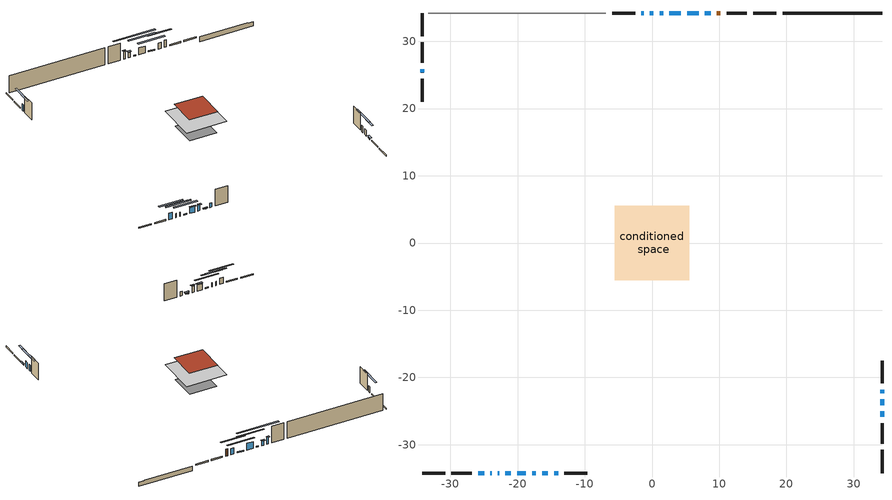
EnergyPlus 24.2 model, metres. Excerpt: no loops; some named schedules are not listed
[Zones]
conditioned space
 floor adiabatic (AdiabaticFloorConstruction): -5.52,-5.52 -5.52,5.52 5.52,5.52 5.52,-5.52 z2.8
 floor foundation (Slab1 construction): -3.69,-3.69 -3.69,3.69 3.69,3.69 3.69,-3.69 z-1.01
 wall outside (RimJoist1 construction): 18.49,34.2 15.04,34.2 / -34.2,-34.2 -30.75,-34.2 / -34.2,34.2 -34.2,30.75 / 34.2,-34.2 34.2,-30.75 z0.36:0.66
 wall outside (RimJoist2 construction): 14.11,34.2 11.08,34.2 / -29.82,-34.2 -26.79,-34.2 / -34.2,29.82 -34.2,26.79 / 34.2,-29.82 34.2,-26.79 z0.36:0.66
 wall outside (AdiabaticWallConstruction 1): 10.15,34.2 9.65,34.2 z0.36:2.39
 wall outside (AdiabaticWallConstruction): 34.2,-25.87 34.2,-25.02 / -21.81,-34.2 -20.97,-34.2 / -16.33,-34.2 -15.49,-34.2 z0.36:0.64; 8.72,34.2 7.88,34.2 / 34.2,-24.1 34.2,-23.26 z0.36:2.09; 6.95,34.2 5.22,34.2 / 1.64,34.2 1.12,34.2 z0.36:0.67; 4.29,34.2 2.56,34.2 z0.36:2.32; -34.2,25.86 -34.2,25.35 / -25.86,-34.2 -24.95,-34.2 / -17.82,-34.2 -17.26,-34.2 / 34.2,-22.33 34.2,-21.82 z0.36:2.17; -24.02,-34.2 -23.84,-34.2 / -22.92,-34.2 -22.74,-34.2 z0.36:1.53; 0.2,34.2 -0.31,34.2 z0.36:1.83; -1.24,34.2 -1.6,34.2 z0.36:2.44; -20.04,-34.2 -18.74,-34.2 z0.36:2.14; -14.56,-34.2 -13.97,-34.2 z0.36:1.58
 wall outside (Wall1 construction): -2.53,34.2 -5.94,34.2 / -13.04,-34.2 -9.63,-34.2 / -34.2,24.42 -34.2,21.01 / 34.2,-20.89 34.2,-17.47 z0.36:5.24
 wall foundation (FoundationWall1 construction): 19.42,34.2,-1.01 19.42,34.2,0.36 32.72,34.2,0.36 32.72,34.2,0.26 34.2,34.2,0.26 34.2,34.2,-1.01
 wall adiabatic (Wall3 construction): -6.87,34.2 -33.27,34.2 z0.36:5.24
 window (WindowConstruction): 34.2,-25.86 34.2,-25.02 z0.36:0.64
 window (WindowConstruction 8): 8.72,34.2 7.88,34.2 z0.36:2.09
 window (WindowConstruction 9): 6.95,34.2 5.22,34.2 z0.36:0.66
 window (WindowConstruction 10): 4.29,34.2 2.57,34.2 z0.36:2.32
 window (WindowConstruction 11): -34.2,25.86 -34.2,25.35 z0.36:2.16
 window (WindowConstruction 12): -25.86,-34.2 -24.95,-34.2 z0.36:2.16
 window (WindowConstruction 13): -24.02,-34.2 -23.84,-34.2 z0.36:1.53
 window (WindowConstruction 14): -22.91,-34.2 -22.74,-34.2 z0.36:1.53
 window (WindowConstruction 15): -21.81,-34.2 -20.97,-34.2 z0.36:0.64
 window (WindowConstruction 17): 1.64,34.2 1.13,34.2 z0.36:0.66
 window (WindowConstruction 1): 0.2,34.2 -0.31,34.2 z0.36:1.83
 window (WindowConstruction 2): -1.24,34.2 -1.6,34.2 z0.36:2.44
 window (WindowConstruction 3): -20.04,-34.2 -18.75,-34.2 z0.36:2.14
 window (WindowConstruction 4): -17.82,-34.2 -17.26,-34.2 z0.36:2.16
 window (WindowConstruction 5): -16.33,-34.2 -15.49,-34.2 z0.36:0.64
 window (WindowConstruction 16): -14.56,-34.2 -13.97,-34.2 z0.36:1.58
 window (WindowConstruction 6): 34.2,-24.1 34.2,-23.26 z0.36:2.09
 window (WindowConstruction 7): 34.2,-22.33 34.2,-21.82 z0.36:2.16
 door (Door): 10.15,34.2 9.65,34.2 z0.36:2.39
 ceiling adiabatic (AdiabaticFloorConstruction): 5.52,-5.52 5.52,5.52 -5.52,5.52 -5.52,-5.52 z2.8
 roof outside (Roof1 construction): -3.93,3.93 -3.93,-3.93 3.93,-3.93 3.93,3.93 z5.24
shading: 34.2,-24.82 34.2,-26.06 34.61,-26.06 34.61,-24.82 z0.84; 5,34.2 11.6,34.2 11.6,34.61 5,34.61 z4.97; 2.34,34.2 9.83,34.2 9.83,34.61 2.34,34.61 z3.55; -0.32,34.2 7.17,34.2 7.17,34.61 -0.32,34.61 z5.2; -34.2,22.47 -34.2,28.74 -34.61,28.74 -34.61,22.47 z5.04; -22.07,-34.2 -28.74,-34.2 -28.74,-34.61 -22.07,-34.61 z5.04; -20.96,-34.2 -26.9,-34.2 -26.9,-34.61 -20.96,-34.61 z4.41; -19.86,-34.2 -25.79,-34.2 -25.79,-34.61 -19.86,-34.61 z4.41; -18.09,-34.2 -24.69,-34.2 -24.69,-34.61 -18.09,-34.61 z3.52; -4.44,34.2 7.2,34.2 7.2,34.61 -4.44,34.61 z6.23; -0.51,34.2 0.4,34.2 0.4,34.61 -0.51,34.61 z2.03; -1.8,34.2 -1.04,34.2 -1.04,34.61 -1.8,34.61 z2.64; -18.54,-34.2 -20.24,-34.2 -20.24,-34.61 -18.54,-34.61 z2.34; -17.06,-34.2 -18.02,-34.2 -18.02,-34.61 -17.06,-34.61 z2.37; -15.29,-34.2 -16.53,-34.2 -16.53,-34.61 -15.29,-34.61 z0.84; 34.2,-20.38 34.2,-26.98 34.61,-26.98 34.61,-20.38 z4.97; 34.2,-18.94 34.2,-25.21 34.61,-25.21 34.61,-18.94 z5.04
[Building]
Building 1: Terrain=Suburbs
[Site:Location]
Montreal Intl AP_QC: Latitude {deg}=45.47; Longitude {deg}=-73.74; Time Zone {hr}=-5; Elevation {m}=36; Keep Site Location Information=Yes
[Site:GroundTemperature:Shallow]
2.07863, -0.316383, -0.508184, 0.628371, 5.19101, 9.73239, 13.6695, 16.1636, 16.3755, 14.347, 10.5102, 6.10817
[Site:WaterMainsTemperature]
Calculation Method=Schedule; Temperature Schedule=mains temperature schedule
[Material] Roughness=Rough; Thermal Absorptance=0.9
Name | Thickness {m} | Conductivity {W/m-K} | Density {kg/m3} | Specific Heat {J/kg-K} | Solar Absorptance | Visible Absorptance
asphalt or fiberglass shingles | 0.00635 | 0.162714 | 1121.4 | 1465.45 | 0.4 | 0.4
concrete 4.0 in. | 0.1016 | 1.803125 | 2242.8 | 837.4 | 0.7 | 0.7
concrete 8.0 in. | 0.2032 | 1.803125 | 2242.8 | 837.4 | 0.7 | 0.7
door material | 0.04445 | 0.188738 | 512.64 | 1214.23 | 0.7 | 0.7
floor covering | 0.0127 | 0.0433444 | 54.468 | 1339.84 | 0.6 | 0.6
floor rigid ins; wall rigid ins | 0.512978 | 0.029427 | 32.04 | 1214.23 | 0.7 | 0.7
floor stud and cavity | 0.1397 | 1.75129 | 37.0049 | 1207.88 | 0.7 | 0.7
furniture material conditioned space 1 | 0.1524 | 0.115458 | 640.8 | 1214.23 | 0.6 | 0.6
gypsum board | 0.0127 | 0.160291 | 801 | 837.4 | 0.6 | 0.6
osb sheathing 0.5 in. | 0.0127 | 0.115458 | 512.64 | 1214.23 | 0.7 | 0.7
osb sheathing 0.5 in. 1 | 0.0127 | 0.115458 | 512.64 | 1214.23 | 0.4 | 0.4
osb sheathing 0.75 in. | 0.01905 | 0.115458 | 512.64 | 1214.23 | 0.7 | 0.7
osb sheathing 2.0 in. | 0.0508 | 0.115458 | 512.64 | 1214.23 | 0.7 | 0.7
rim joist stud and cavity | 0.0508 | 0.859146 | 125.044 | 1163.47 | 0.6 | 0.6
rim joist stud and cavity 1 | 0.0508 | 0.126838 | 50.32683 | 1063.81 | 0.6 | 0.6
roof stud and cavity | 0.2032 | 0.241454 | 78.34581 | 1123.46 | 0.7 | 0.7
wall stud and cavity | 0.1397 | 0.261849 | 139.0536 | 1170.24 | 0.7 | 0.7
wall stud and cavity 1 | 0.1397 | 0.200583 | 139.0536 | 1170.24 | 0.7 | 0.7
wall stud and cavity 2 | 0.0889 | 0.380278 | 52.3479 | 1209.89 | 0.7 | 0.7
wall stud and cavity 3 | 0.0889 | 0.391764 | 83.0341 | 1211.67 | 0.7 | 0.7
wood siding | 0.0254 | 0.102417 | 544.68 | 1172.36 | 0.4 | 0.4
wood siding 1; wood siding 2; wood siding 3 | 0.0254 | 0.102417 | 544.68 | 1172.36 | 0.7 | 0.7
[WindowMaterial:SimpleGlazingSystem]
Name | U-Factor {W/m2-K} | Solar Heat Gain Coefficient
WindowMaterial | 2.24281 | 0.23
WindowMaterial 1 | 1.922003 | 0.34
WindowMaterial 10 | 2.07133 | 0.27
WindowMaterial 11 | 4.16652 | 0.45
WindowMaterial 12 | 4.69684 | 0.56
WindowMaterial 13 | 5.31347 | 0.68
WindowMaterial 14 | 4.627 | 0.54
WindowMaterial 2 | 2.0543 | 0.3
WindowMaterial 3 | 1.6875 | 0.42
WindowMaterial 4 | 1.87317 | 0.35
WindowMaterial 5 | 1.76756 | 0.39
WindowMaterial 6 | 1.9061 | 0.34
WindowMaterial 7 | 2.149123 | 0.26
WindowMaterial 8 | 1.64265 | 0.43
WindowMaterial 9 | 1.74542 | 0.4
[Construction]
AdiabaticFloorConstruction: floor stud and cavity, floor rigid ins, osb sheathing 0.75 in., floor covering
AdiabaticWallConstruction: wood siding 2, wall rigid ins, wall stud and cavity 2, gypsum board
AdiabaticWallConstruction 1: wood siding 3, wall rigid ins, wall stud and cavity 2, gypsum board
Door: door material
FoundationWall1 construction: concrete 8.0 in.
furniture construction conditioned space 1: furniture material conditioned space 1
PartitionWallConstruction: gypsum board, wall stud and cavity 3, gypsum board
RimJoist1 construction: wood siding 1, osb sheathing 2.0 in., rim joist stud and cavity
RimJoist2 construction: wood siding 1, rim joist stud and cavity 1
Roof1 construction: asphalt or fiberglass shingles, osb sheathing 0.75 in., roof stud and cavity, gypsum board
Slab1 construction: concrete 4.0 in.
Wall1 construction: wood siding, osb sheathing 0.5 in., wall stud and cavity, gypsum board
Wall3 construction: osb sheathing 0.5 in. 1, wall stud and cavity 1, gypsum board
WindowConstruction; WindowConstruction 5: WindowMaterial
WindowConstruction 1: WindowMaterial 1
WindowConstruction 10: WindowMaterial 8
WindowConstruction 11; WindowConstruction 7: WindowMaterial 6
WindowConstruction 12: WindowMaterial 9
WindowConstruction 13: WindowMaterial 10
WindowConstruction 14: WindowMaterial 11
WindowConstruction 15: WindowMaterial 12
WindowConstruction 16: WindowMaterial 13
WindowConstruction 17: WindowMaterial 14
WindowConstruction 2: WindowMaterial 2
WindowConstruction 3: WindowMaterial 3
WindowConstruction 4: WindowMaterial 4
WindowConstruction 6; WindowConstruction 8: WindowMaterial 5
WindowConstruction 9: WindowMaterial 7
[Zone]
conditioned space: Multiplier=1; Volume {m3}=430.2; Part of Total Floor Area=Yes
[Space]
conditioned space 1: Zone=conditioned space; Volume {m3}=430.2
[SurfaceProperty:ExposedFoundationPerimeter]
Slab1: Exposed Perimeter Calculation Method=TotalExposedPerimeter; Total Exposed Perimeter {m}=14.783
[InternalMass] Zone or ZoneList=conditioned space; Space or SpaceList=conditioned space 1
Name | Construction | Surface Area {m2}
furniture mass conditioned space 1 | furniture construction conditioned space 1 | 70.5201
partition wall mass | PartitionWallConstruction | 176.3
[Lights]
interior lighting: Zone or ZoneList or Space or SpaceList=conditioned space 1; Schedule=interior lighting schedule; Design Level Calculation Method=LightingLevel; Lighting Level {W}=343.2; Return Air Fraction=0; Fraction Radiant=0.6; Fraction Visible=0.2; Fraction Replaceable=1
[People]
occupants: Zone or ZoneList or Space or SpaceList=conditioned space 1; Number of People Schedule=occupants schedule; Number of People Calculation Method=People; Number of People=3; Fraction Radiant=0.314171; Sensible Heat Fraction=0.56303; Activity Level Schedule=occupants activity schedule; Carbon Dioxide Generation Rate {m3/s-W}=0; Enable ASHRAE 55 Comfort Warnings=No; Mean Radiant Temperature Calculation Type=EnclosureAveraged
[ElectricEquipment] Zone or ZoneList or Space or SpaceList=conditioned space 1; Design Level Calculation Method=EquipmentLevel
Name | Schedule | Design Level {W} | Fraction Latent | Fraction Radiant | Fraction Lost
clothes dryer | clothes dryer schedule | 140.772 | 0.015 | 0.081 | 0.85
clothes washer | clothes washer schedule | 32.1985 | 0.03 | 0.162 | 0.7
cooking range | cooking range schedule | 208.969 | 0.08 | 0.432 | 0.2
dishwasher | dishwasher schedule | 66.8632 | 0.3 | 0.18 | 0.4
fridge | fridge schedule | 72.9452 | 0 | 0.6 | 0
mech vent bath fan 0 | mech vent bath fan 0 schedule | 50.2 | 0 | 0 | 1
mech vent bath fan 1 | mech vent bath fan 1 schedule | 50.2 | 0 | 0 | 1
mech vent house fan | mech vent house fan schedule | 0.95 | 0 | 0 | 1
mech vent house fan cfis | mech vent house fan cfis schedule | 0 | 0 | 0 | 0
misc plug loads | misc plug loads schedule | 494.7 | 0.045 | 0.513 | 0.1
whole house fan | Always On Discrete | 0 | 0 | 0 | 1
[OtherEquipment] Zone or ZoneList or Space or SpaceList=conditioned space 1; Design Level Calculation Method=EquipmentLevel
Name | Fuel Type | Schedule | Design Level {W} | Fraction Latent | Fraction Radiant | Fraction Lost
clothes dryer 1 | Electricity | clothes dryer schedule | 0 | 0.015 | 0.081 | 0.85
cooking range 1 | Electricity | cooking range schedule | 0 | 0.08 | 0.432 | 0.2
general water use latent | None | general water use schedule | 59.3978 | 1 | 0 | 0
general water use sensible | None | general water use schedule | -58.539 | 0 | 0.6 | 0
mech vent house fan latent load | None | Always On Discrete | 0 | 1 | 0 | 0
mech vent house fan sensible load | None | Always On Discrete | 0 | 0 | 0 | 0
water heater energy adjustment1 | Electricity | Always On Discrete | 0.01 | 0 | 0 | 1
[ZoneInfiltration:DesignFlowRate] Zone or ZoneList or Space or SpaceList=conditioned space 1; Schedule=Always On Discrete; Design Flow Rate Calculation Method=Flow/Zone; Design Flow Rate {m3/s}=0
infil flow; natural vent flow; whole house fan flow
[Foundation:Kiva]
Foundation Kiva 1: Initial Indoor Air Temperature {C}=18; Wall Height Above Grade {m}=0.36003; Wall Depth Below Slab {m}=0.2032
[Foundation:Kiva:Settings]
Soil Conductivity {W/m-K}=0.849921; Soil Density {kg/m3}=1842.3; Soil Specific Heat {J/kg-K}=418.7; Ground Solar Absorptivity=0.9; Ground Thermal Absorptivity=0.9; Ground Surface Roughness {m}=0.03; Far-Field Width {m}=40; Deep-Ground Boundary Condition=ZeroFlux; Deep-Ground Depth {m}=40; Minimum Cell Dimension {m}=0.2; Maximum Cell Growth Coefficient=3; Simulation Timestep=Timestep
[Exterior:Lights]
exterior lighting: Schedule=exterior lighting schedule; Design Level {W}=75.6
[Schedule:Week:Daily]
interior lighting schedule Week Rule - Jan1-Jan27: interior lighting schedule day, interior lighting schedule day, interior lighting schedule day, interior lighting schedule day, interior lighting schedule day, interior lighting schedule day, interior lighting schedule day, interior lighting schedule default day, interior lighting schedule default day, interior lighting schedule default day, interior lighting schedule default day, interior lighting schedule default day
interior lighting schedule Week Rule - Jan28-Feb3: interior lighting schedule day, interior lighting schedule day, interior lighting schedule day, interior lighting schedule day, interior lighting schedule day 1, interior lighting schedule day 1, interior lighting schedule day 1, interior lighting schedule default day, interior lighting schedule default day, interior lighting schedule default day, interior lighting schedule default day, interior lighting schedule default day
interior lighting schedule Week Rule - Feb4-Feb24: interior lighting schedule day 1, interior lighting schedule day 1, interior lighting schedule day 1, interior lighting schedule day 1, interior lighting schedule day 1, interior lighting schedule day 1, interior lighting schedule day 1, interior lighting schedule default day, interior lighting schedule default day, interior lighting schedule default day, interior lighting schedule default day, interior lighting schedule default day
interior lighting schedule Week Rule - Feb25-Mar3: interior lighting schedule day 1, interior lighting schedule day 1, interior lighting schedule day 1, interior lighting schedule day 1, interior lighting schedule day 2, interior lighting schedule day 2, interior lighting schedule day 2, interior lighting schedule default day, interior lighting schedule default day, interior lighting schedule default day, interior lighting schedule default day, interior lighting schedule default day
interior lighting schedule Week Rule - Mar4-Mar31: interior lighting schedule day 2, interior lighting schedule day 2, interior lighting schedule day 2, interior lighting schedule day 2, interior lighting schedule day 2, interior lighting schedule day 2, interior lighting schedule day 2, interior lighting schedule default day, interior lighting schedule default day, interior lighting schedule default day, interior lighting schedule default day, interior lighting schedule default day
interior lighting schedule Week Rule - Apr1-Apr28: interior lighting schedule day 3, interior lighting schedule day 3, interior lighting schedule day 3, interior lighting schedule day 3, interior lighting schedule day 3, interior lighting schedule day 3, interior lighting schedule day 3, interior lighting schedule default day, interior lighting schedule default day, interior lighting schedule default day, interior lighting schedule default day, interior lighting schedule default day
interior lighting schedule Week Rule - Apr29-May5: interior lighting schedule day 3, interior lighting schedule day 3, interior lighting schedule day 4, interior lighting schedule day 4, interior lighting schedule day 4, interior lighting schedule day 4, interior lighting schedule day 4, interior lighting schedule default day, interior lighting schedule default day, interior lighting schedule default day, interior lighting schedule default day, interior lighting schedule default day
interior lighting schedule Week Rule - May6-May26: interior lighting schedule day 4, interior lighting schedule day 4, interior lighting schedule day 4, interior lighting schedule day 4, interior lighting schedule day 4, interior lighting schedule day 4, interior lighting schedule day 4, interior lighting schedule default day, interior lighting schedule default day, interior lighting schedule default day, interior lighting schedule default day, interior lighting schedule default day
interior lighting schedule Week Rule - May27-Jun2: interior lighting schedule day 4, interior lighting schedule day 4, interior lighting schedule day 4, interior lighting schedule day 4, interior lighting schedule day 4, interior lighting schedule day 5, interior lighting schedule day 5, interior lighting schedule default day, interior lighting schedule default day, interior lighting schedule default day, interior lighting schedule default day, interior lighting schedule default day
interior lighting schedule Week Rule - Jun3-Jun30: interior lighting schedule day 5, interior lighting schedule day 5, interior lighting schedule day 5, interior lighting schedule day 5, interior lighting schedule day 5, interior lighting schedule day 5, interior lighting schedule day 5, interior lighting schedule default day, interior lighting schedule default day, interior lighting schedule default day, interior lighting schedule default day, interior lighting schedule default day
interior lighting schedule Week Rule - Jul1-Jul28: interior lighting schedule day 6, interior lighting schedule day 6, interior lighting schedule day 6, interior lighting schedule day 6, interior lighting schedule day 6, interior lighting schedule day 6, interior lighting schedule day 6, interior lighting schedule default day, interior lighting schedule default day, interior lighting schedule default day, interior lighting schedule default day, interior lighting schedule default day
interior lighting schedule Week Rule - Jul29-Aug4: interior lighting schedule day 6, interior lighting schedule day 6, interior lighting schedule day 6, interior lighting schedule day 7, interior lighting schedule day 7, interior lighting schedule day 7, interior lighting schedule day 7, interior lighting schedule default day, interior lighting schedule default day, interior lighting schedule default day, interior lighting schedule default day, interior lighting schedule default day
interior lighting schedule Week Rule - Aug5-Aug25: interior lighting schedule day 7, interior lighting schedule day 7, interior lighting schedule day 7, interior lighting schedule day 7, interior lighting schedule day 7, interior lighting schedule day 7, interior lighting schedule day 7, interior lighting schedule default day, interior lighting schedule default day, interior lighting schedule default day, interior lighting schedule default day, interior lighting schedule default day
interior lighting schedule Week Rule - Aug26-Sep1: interior lighting schedule day 7, interior lighting schedule day 7, interior lighting schedule day 7, interior lighting schedule day 7, interior lighting schedule day 7, interior lighting schedule day 7, interior lighting schedule day 8, interior lighting schedule default day, interior lighting schedule default day, interior lighting schedule default day, interior lighting schedule default day, interior lighting schedule default day
interior lighting schedule Week Rule - Sep2-Sep29: interior lighting schedule day 8, interior lighting schedule day 8, interior lighting schedule day 8, interior lighting schedule day 8, interior lighting schedule day 8, interior lighting schedule day 8, interior lighting schedule day 8, interior lighting schedule default day, interior lighting schedule default day, interior lighting schedule default day, interior lighting schedule default day, interior lighting schedule default day
interior lighting schedule Week Rule - Sep30-Oct6: interior lighting schedule day 8, interior lighting schedule day 9, interior lighting schedule day 9, interior lighting schedule day 9, interior lighting schedule day 9, interior lighting schedule day 9, interior lighting schedule day 9, interior lighting schedule default day, interior lighting schedule default day, interior lighting schedule default day, interior lighting schedule default day, interior lighting schedule default day
interior lighting schedule Week Rule - Oct7-Oct27: interior lighting schedule day 9, interior lighting schedule day 9, interior lighting schedule day 9, interior lighting schedule day 9, interior lighting schedule day 9, interior lighting schedule day 9, interior lighting schedule day 9, interior lighting schedule default day, interior lighting schedule default day, interior lighting schedule default day, interior lighting schedule default day, interior lighting schedule default day
interior lighting schedule Week Rule - Oct28-Nov3: interior lighting schedule day 9, interior lighting schedule day 9, interior lighting schedule day 9, interior lighting schedule day 9, interior lighting schedule day 10, interior lighting schedule day 10, interior lighting schedule day 10, interior lighting schedule default day, interior lighting schedule default day, interior lighting schedule default day, interior lighting schedule default day, interior lighting schedule default day
interior lighting schedule Week Rule - Nov4-Nov24: interior lighting schedule day 10, interior lighting schedule day 10, interior lighting schedule day 10, interior lighting schedule day 10, interior lighting schedule day 10, interior lighting schedule day 10, interior lighting schedule day 10, interior lighting schedule default day, interior lighting schedule default day, interior lighting schedule default day, interior lighting schedule default day, interior lighting schedule default day
interior lighting schedule Week Rule - Nov25-Dec1: interior lighting schedule day 10, interior lighting schedule day 10, interior lighting schedule day 10, interior lighting schedule day 10, interior lighting schedule day 10, interior lighting schedule day 10, interior lighting schedule day 11, interior lighting schedule default day, interior lighting schedule default day, interior lighting schedule default day, interior lighting schedule default day, interior lighting schedule default day
interior lighting schedule Week Rule - Dec2-Dec31: interior lighting schedule day 11, interior lighting schedule day 11, interior lighting schedule day 11, interior lighting schedule day 11, interior lighting schedule day 11, interior lighting schedule day 11, interior lighting schedule day 11, interior lighting schedule default day, interior lighting schedule default day, interior lighting schedule default day, interior lighting schedule default day, interior lighting schedule default day
occupants schedule Week Rule - Jan1-Dec31: occupants schedule day, occupants schedule day, occupants schedule day, occupants schedule day, occupants schedule day, occupants schedule day, occupants schedule day, occupants schedule default day, occupants schedule default day, occupants schedule default day, occupants schedule default day, occupants schedule default day
clothes dryer schedule Week Rule - Jan1-Dec31: clothes dryer schedule day, clothes dryer schedule day, clothes dryer schedule day, clothes dryer schedule day, clothes dryer schedule day, clothes dryer schedule day, clothes dryer schedule day, clothes dryer schedule default day, clothes dryer schedule default day, clothes dryer schedule default day, clothes dryer schedule default day, clothes dryer schedule default day
clothes washer schedule Week Rule - Jan1-Dec31: clothes washer schedule day, clothes washer schedule day, clothes washer schedule day, clothes washer schedule day, clothes washer schedule day, clothes washer schedule day, clothes washer schedule day, clothes washer schedule default day, clothes washer schedule default day, clothes washer schedule default day, clothes washer schedule default day, clothes washer schedule default day
cooking range schedule Week Rule - Jan1-Dec31: cooking range schedule day, cooking range schedule day, cooking range schedule day, cooking range schedule day, cooking range schedule day, cooking range schedule day, cooking range schedule day, cooking range schedule default day, cooking range schedule default day, cooking range schedule default day, cooking range schedule default day, cooking range schedule default day
dishwasher schedule Week Rule - Jan1-Dec31: dishwasher schedule day, dishwasher schedule day, dishwasher schedule day, dishwasher schedule day, dishwasher schedule day, dishwasher schedule day, dishwasher schedule day, dishwasher schedule default day, dishwasher schedule default day, dishwasher schedule default day, dishwasher schedule default day, dishwasher schedule default day
mech vent bath fan 0 schedule Week Rule - Jan1-Dec31: mech vent bath fan 0 schedule day, mech vent bath fan 0 schedule day, mech vent bath fan 0 schedule day, mech vent bath fan 0 schedule day, mech vent bath fan 0 schedule day, mech vent bath fan 0 schedule day, mech vent bath fan 0 schedule day, mech vent bath fan 0 schedule default day, mech vent bath fan 0 schedule default day, mech vent bath fan 0 schedule default day, mech vent bath fan 0 schedule default day, mech vent bath fan 0 schedule default day
mech vent bath fan 1 schedule Week Rule - Jan1-Dec31: mech vent bath fan 1 schedule day, mech vent bath fan 1 schedule day, mech vent bath fan 1 schedule day, mech vent bath fan 1 schedule day, mech vent bath fan 1 schedule day, mech vent bath fan 1 schedule day, mech vent bath fan 1 schedule day, mech vent bath fan 1 schedule default day, mech vent bath fan 1 schedule default day, mech vent bath fan 1 schedule default day, mech vent bath fan 1 schedule default day, mech vent bath fan 1 schedule default day
misc plug loads schedule Week Rule - Jan1-Dec31: misc plug loads schedule day, misc plug loads schedule day, misc plug loads schedule day, misc plug loads schedule day, misc plug loads schedule day, misc plug loads schedule day, misc plug loads schedule day, misc plug loads schedule default day, misc plug loads schedule default day, misc plug loads schedule default day, misc plug loads schedule default day, misc plug loads schedule default day
general water use schedule Week Rule - Jan1-Dec31: general water use schedule day, general water use schedule day, general water use schedule day, general water use schedule day, general water use schedule day, general water use schedule day, general water use schedule day, general water use schedule default day, general water use schedule default day, general water use schedule default day, general water use schedule default day, general water use schedule default day
exterior lighting schedule Week Rule - Jan1-Jan27: exterior lighting schedule day, exterior lighting schedule day, exterior lighting schedule day, exterior lighting schedule day, exterior lighting schedule day, exterior lighting schedule day, exterior lighting schedule day, exterior lighting schedule default day, exterior lighting schedule default day, exterior lighting schedule default day, exterior lighting schedule default day, exterior lighting schedule default day
exterior lighting schedule Week Rule - Jan28-Feb3: exterior lighting schedule day, exterior lighting schedule day, exterior lighting schedule day, exterior lighting schedule day, exterior lighting schedule day 1, exterior lighting schedule day 1, exterior lighting schedule day 1, exterior lighting schedule default day, exterior lighting schedule default day, exterior lighting schedule default day, exterior lighting schedule default day, exterior lighting schedule default day
exterior lighting schedule Week Rule - Feb4-Feb24: exterior lighting schedule day 1, exterior lighting schedule day 1, exterior lighting schedule day 1, exterior lighting schedule day 1, exterior lighting schedule day 1, exterior lighting schedule day 1, exterior lighting schedule day 1, exterior lighting schedule default day, exterior lighting schedule default day, exterior lighting schedule default day, exterior lighting schedule default day, exterior lighting schedule default day
exterior lighting schedule Week Rule - Feb25-Mar3: exterior lighting schedule day 1, exterior lighting schedule day 1, exterior lighting schedule day 1, exterior lighting schedule day 1, exterior lighting schedule day 2, exterior lighting schedule day 2, exterior lighting schedule day 2, exterior lighting schedule default day, exterior lighting schedule default day, exterior lighting schedule default day, exterior lighting schedule default day, exterior lighting schedule default day
exterior lighting schedule Week Rule - Mar4-Mar31: exterior lighting schedule day 2, exterior lighting schedule day 2, exterior lighting schedule day 2, exterior lighting schedule day 2, exterior lighting schedule day 2, exterior lighting schedule day 2, exterior lighting schedule day 2, exterior lighting schedule default day, exterior lighting schedule default day, exterior lighting schedule default day, exterior lighting schedule default day, exterior lighting schedule default day
exterior lighting schedule Week Rule - Apr1-Apr28: exterior lighting schedule day 3, exterior lighting schedule day 3, exterior lighting schedule day 3, exterior lighting schedule day 3, exterior lighting schedule day 3, exterior lighting schedule day 3, exterior lighting schedule day 3, exterior lighting schedule default day, exterior lighting schedule default day, exterior lighting schedule default day, exterior lighting schedule default day, exterior lighting schedule default day
exterior lighting schedule Week Rule - Apr29-May5: exterior lighting schedule day 3, exterior lighting schedule day 3, exterior lighting schedule day 4, exterior lighting schedule day 4, exterior lighting schedule day 4, exterior lighting schedule day 4, exterior lighting schedule day 4, exterior lighting schedule default day, exterior lighting schedule default day, exterior lighting schedule default day, exterior lighting schedule default day, exterior lighting schedule default day
exterior lighting schedule Week Rule - May6-May26: exterior lighting schedule day 4, exterior lighting schedule day 4, exterior lighting schedule day 4, exterior lighting schedule day 4, exterior lighting schedule day 4, exterior lighting schedule day 4, exterior lighting schedule day 4, exterior lighting schedule default day, exterior lighting schedule default day, exterior lighting schedule default day, exterior lighting schedule default day, exterior lighting schedule default day
exterior lighting schedule Week Rule - May27-Jun2: exterior lighting schedule day 4, exterior lighting schedule day 4, exterior lighting schedule day 4, exterior lighting schedule day 4, exterior lighting schedule day 4, exterior lighting schedule day 5, exterior lighting schedule day 5, exterior lighting schedule default day, exterior lighting schedule default day, exterior lighting schedule default day, exterior lighting schedule default day, exterior lighting schedule default day
exterior lighting schedule Week Rule - Jun3-Jun30: exterior lighting schedule day 5, exterior lighting schedule day 5, exterior lighting schedule day 5, exterior lighting schedule day 5, exterior lighting schedule day 5, exterior lighting schedule day 5, exterior lighting schedule day 5, exterior lighting schedule default day, exterior lighting schedule default day, exterior lighting schedule default day, exterior lighting schedule default day, exterior lighting schedule default day
exterior lighting schedule Week Rule - Jul1-Jul28: exterior lighting schedule day 6, exterior lighting schedule day 6, exterior lighting schedule day 6, exterior lighting schedule day 6, exterior lighting schedule day 6, exterior lighting schedule day 6, exterior lighting schedule day 6, exterior lighting schedule default day, exterior lighting schedule default day, exterior lighting schedule default day, exterior lighting schedule default day, exterior lighting schedule default day
exterior lighting schedule Week Rule - Jul29-Aug4: exterior lighting schedule day 6, exterior lighting schedule day 6, exterior lighting schedule day 6, exterior lighting schedule day 7, exterior lighting schedule day 7, exterior lighting schedule day 7, exterior lighting schedule day 7, exterior lighting schedule default day, exterior lighting schedule default day, exterior lighting schedule default day, exterior lighting schedule default day, exterior lighting schedule default day
exterior lighting schedule Week Rule - Aug5-Aug25: exterior lighting schedule day 7, exterior lighting schedule day 7, exterior lighting schedule day 7, exterior lighting schedule day 7, exterior lighting schedule day 7, exterior lighting schedule day 7, exterior lighting schedule day 7, exterior lighting schedule default day, exterior lighting schedule default day, exterior lighting schedule default day, exterior lighting schedule default day, exterior lighting schedule default day
exterior lighting schedule Week Rule - Aug26-Sep1: exterior lighting schedule day 7, exterior lighting schedule day 7, exterior lighting schedule day 7, exterior lighting schedule day 7, exterior lighting schedule day 7, exterior lighting schedule day 7, exterior lighting schedule day 8, exterior lighting schedule default day, exterior lighting schedule default day, exterior lighting schedule default day, exterior lighting schedule default day, exterior lighting schedule default day
exterior lighting schedule Week Rule - Sep2-Sep29: exterior lighting schedule day 8, exterior lighting schedule day 8, exterior lighting schedule day 8, exterior lighting schedule day 8, exterior lighting schedule day 8, exterior lighting schedule day 8, exterior lighting schedule day 8, exterior lighting schedule default day, exterior lighting schedule default day, exterior lighting schedule default day, exterior lighting schedule default day, exterior lighting schedule default day
exterior lighting schedule Week Rule - Sep30-Oct6: exterior lighting schedule day 8, exterior lighting schedule day 9, exterior lighting schedule day 9, exterior lighting schedule day 9, exterior lighting schedule day 9, exterior lighting schedule day 9, exterior lighting schedule day 9, exterior lighting schedule default day, exterior lighting schedule default day, exterior lighting schedule default day, exterior lighting schedule default day, exterior lighting schedule default day
exterior lighting schedule Week Rule - Oct7-Oct27: exterior lighting schedule day 9, exterior lighting schedule day 9, exterior lighting schedule day 9, exterior lighting schedule day 9, exterior lighting schedule day 9, exterior lighting schedule day 9, exterior lighting schedule day 9, exterior lighting schedule default day, exterior lighting schedule default day, exterior lighting schedule default day, exterior lighting schedule default day, exterior lighting schedule default day
exterior lighting schedule Week Rule - Oct28-Nov3: exterior lighting schedule day 9, exterior lighting schedule day 9, exterior lighting schedule day 9, exterior lighting schedule day 9, exterior lighting schedule day 10, exterior lighting schedule day 10, exterior lighting schedule day 10, exterior lighting schedule default day, exterior lighting schedule default day, exterior lighting schedule default day, exterior lighting schedule default day, exterior lighting schedule default day
[Schedule:Year]
interior lighting schedule: interior lighting schedule Week Rule - Jan1-Jan27, 1, 1, 1, 27, interior lighting schedule Week Rule - Jan28-Feb3, 1, 28, 2, 3, interior lighting schedule Week Rule - Feb4-Feb24, 2, 4, 2, 24, interior lighting schedule Week Rule - Feb25-Mar3, 2, 25, 3, 3, interior lighting schedule Week Rule - Mar4-Mar31, 3, 4, 3, 31, interior lighting schedule Week Rule - Apr1-Apr28, 4, 1, 4, 28, interior lighting schedule Week Rule - Apr29-May5, 4, 29, 5, 5, interior lighting schedule Week Rule - May6-May26, 5, 6, 5, 26, interior lighting schedule Week Rule - May27-Jun2, 5, 27, 6, 2, interior lighting schedule Week Rule - Jun3-Jun30, 6, 3, 6, 30, interior lighting schedule Week Rule - Jul1-Jul28, 7, 1, 7, 28, interior lighting schedule Week Rule - Jul29-Aug4, 7, 29, 8, 4, interior lighting schedule Week Rule - Aug5-Aug25, 8, 5, 8, 25, interior lighting schedule Week Rule - Aug26-Sep1, 8, 26, 9, 1, interior lighting schedule Week Rule - Sep2-Sep29, 9, 2, 9, 29, interior lighting schedule Week Rule - Sep30-Oct6, 9, 30, 10, 6, interior lighting schedule Week Rule - Oct7-Oct27, 10, 7, 10, 27, interior lighting schedule Week Rule - Oct28-Nov3, 10, 28, 11, 3, interior lighting schedule Week Rule - Nov4-Nov24, 11, 4, 11, 24, interior lighting schedule Week Rule - Nov25-Dec1, 11, 25, 12, 1, interior lighting schedule Week Rule - Dec2-Dec31, 12, 2, 12, 31
occupants schedule: occupants schedule Week Rule - Jan1-Dec31, 1, 1, 12, 31
clothes dryer schedule: clothes dryer schedule Week Rule - Jan1-Dec31, 1, 1, 12, 31
clothes washer schedule: clothes washer schedule Week Rule - Jan1-Dec31, 1, 1, 12, 31
cooking range schedule: cooking range schedule Week Rule - Jan1-Dec31, 1, 1, 12, 31
dishwasher schedule: dishwasher schedule Week Rule - Jan1-Dec31, 1, 1, 12, 31
mech vent bath fan 0 schedule: mech vent bath fan 0 schedule Week Rule - Jan1-Dec31, 1, 1, 12, 31
mech vent bath fan 1 schedule: mech vent bath fan 1 schedule Week Rule - Jan1-Dec31, 1, 1, 12, 31
misc plug loads schedule: misc plug loads schedule Week Rule - Jan1-Dec31, 1, 1, 12, 31
general water use schedule: general water use schedule Week Rule - Jan1-Dec31, 1, 1, 12, 31
exterior lighting schedule: exterior lighting schedule Week Rule - Jan1-Jan27, 1, 1, 1, 27, exterior lighting schedule Week Rule - Jan28-Feb3, 1, 28, 2, 3, exterior lighting schedule Week Rule - Feb4-Feb24, 2, 4, 2, 24, exterior lighting schedule Week Rule - Feb25-Mar3, 2, 25, 3, 3, exterior lighting schedule Week Rule - Mar4-Mar31, 3, 4, 3, 31, exterior lighting schedule Week Rule - Apr1-Apr28, 4, 1, 4, 28, exterior lighting schedule Week Rule - Apr29-May5, 4, 29, 5, 5, exterior lighting schedule Week Rule - May6-May26, 5, 6, 5, 26, exterior lighting schedule Week Rule - May27-Jun2, 5, 27, 6, 2, exterior lighting schedule Week Rule - Jun3-Jun30, 6, 3, 6, 30, exterior lighting schedule Week Rule - Jul1-Jul28, 7, 1, 7, 28, exterior lighting schedule Week Rule - Jul29-Aug4, 7, 29, 8, 4, exterior lighting schedule Week Rule - Aug5-Aug25, 8, 5, 8, 25, exterior lighting schedule Week Rule - Aug26-Sep1, 8, 26, 9, 1, exterior lighting schedule Week Rule - Sep2-Sep29, 9, 2, 9, 29, exterior lighting schedule Week Rule - Sep30-Oct6, 9, 30, 10, 6, exterior lighting schedule Week Rule - Oct7-Oct27, 10, 7, 10, 27, exterior lighting schedule Week Rule - Oct28-Nov3, 10, 28, 11, 3, exterior lighting schedule Week Rule - Nov4-Nov24, 11, 4, 11, 24, exterior lighting schedule Week Rule - Nov25-Dec1, 11, 25, 12, 1, exterior lighting schedule Week Rule - Dec2-Dec31, 12, 2, 12, 31
[Schedule:Constant]
Name | Hourly Value
occupants activity schedule | 117.228
fridge schedule | 0
mech vent house fan schedule; mech vent house fan cfis schedule; Always On Discrete | 1
[Schedule:Compact]
mains temperature schedule: Through: 01/01, For: AllDays, Until: 24:00, 6.56833, Through: 01/02, For: AllDays, Until: 24:00, 6.48722, Through: 01/03, For: AllDays, Until: 24:00, 6.40722, Through: 01/04, For: AllDays, Until: 24:00, 6.32889, Through: 01/05, For: AllDays, Until: 24:00, 6.25167, Through: 01/06, For: AllDays, Until: 24:00, 6.17611, Through: 01/07, For: AllDays, Until: 24:00, 6.10222, Through: 01/08, For: AllDays, Until: 24:00, 6.02944, Through: 01/09, For: AllDays, Until: 24:00, 5.95833, Through: 01/10, For: AllDays, Until: 24:00, 5.88889, Through: 01/11, For: AllDays, Until: 24:00, 5.82056, Through: 01/12, For: AllDays, Until: 24:00, 5.75444, Through: 01/13, For: AllDays, Until: 24:00, 5.68944, Through: 01/14, For: AllDays, Until: 24:00, 5.62611, Through: 01/15, For: AllDays, Until: 24:00, 5.56444, Through: 01/16, For: AllDays, Until: 24:00, 5.50444, Through: 01/17, For: AllDays, Until: 24:00, 5.44611, Through: 01/18, For: AllDays, Until: 24:00, 5.38944, Through: 01/19, For: AllDays, Until: 24:00, 5.33389, Through: 01/20, For: AllDays, Until: 24:00, 5.28111, Through: 01/21, For: AllDays, Until: 24:00, 5.22944, Through: 01/22, For: AllDays, Until: 24:00, 5.17944, Through: 01/23, For: AllDays, Until: 24:00, 5.13111, Through: 01/24, For: AllDays, Until: 24:00, 5.085, Through: 01/25, For: AllDays, Until: 24:00, 5.04056, Through: 01/26, For: AllDays, Until: 24:00, 4.99778, Through: 01/27, For: AllDays, Until: 24:00, 4.95667, Through: 01/28, For: AllDays, Until: 24:00, 4.91778, Through: 01/29, For: AllDays, Until: 24:00, 4.88056, Through: 01/30, For: AllDays, Until: 24:00, 4.845, Through: 01/31, For: AllDays, Until: 24:00, 4.81167, Through: 02/01, For: AllDays, Until: 24:00, 4.77944, Through: 02/02, For: AllDays, Until: 24:00, 4.75, Through: 02/03, For: AllDays, Until: 24:00, 4.72167, Through: 02/04, For: AllDays, Until: 24:00, 4.69611, Through: 02/05, For: AllDays, Until: 24:00, 4.67167, Through: 02/06, For: AllDays, Until: 24:00, 4.64944, Through: 02/07, For: AllDays, Until: 24:00, 4.62889, Through: 02/08, For: AllDays, Until: 24:00, 4.61056, Through: 02/09, For: AllDays, Until: 24:00, 4.59389, Through: 02/10, For: AllDays, Until: 24:00, 4.57944, Through: 02/11, For: AllDays, Until: 24:00, 4.56667, Through: 02/12, For: AllDays, Until: 24:00, 4.55611, Through: 02/13, For: AllDays, Until: 24:00, 4.54722, Through: 02/14, For: AllDays, Until: 24:00, 4.54056, Through: 02/15, For: AllDays, Until: 24:00, 4.53556, Through: 02/16, For: AllDays, Until: 24:00, 4.53278, Through: 02/17, For: AllDays, Until: 24:00, 4.53167, Through: 02/18, For: AllDays, Until: 24:00, 4.53278, Through: 02/19, For: AllDays, Until: 24:00, 4.53556, Through: 02/20, For: AllDays, Until: 24:00, 4.54056, Through: 02/21, For: AllDays, Until: 24:00, 4.54722, Through: 02/22, For: AllDays, Until: 24:00, 4.55611, Through: 02/23, For: AllDays, Until: 24:00, 4.56667, Through: 02/24, For: AllDays, Until: 24:00, 4.57944, Through: 02/25, For: AllDays, Until: 24:00, 4.59389, Through: 02/26, For: AllDays, Until: 24:00, 4.61056, Through: 02/27, For: AllDays, Until: 24:00, 4.62889, Through: 02/28, For: AllDays, Until: 24:00, 4.64889, Through: 03/01, For: AllDays, Until: 24:00, 4.67111, Through: 03/02, For: AllDays, Until: 24:00, 4.69556, Through: 03/03, For: AllDays, Until: 24:00, 4.72167, Through: 03/04, For: AllDays, Until: 24:00, 4.74944, Through: 03/05, For: AllDays, Until: 24:00, 4.77944, Through: 03/06, For: AllDays, Until: 24:00, 4.81111, Through: 03/07, For: AllDays, Until: 24:00, 4.84444, Through: 03/08, For: AllDays, Until: 24:00, 4.88, Through: 03/09, For: AllDays, Until: 24:00, 4.91722, Through: 03/10, For: AllDays, Until: 24:00, 4.95611, Through: 03/11, For: AllDays, Until: 24:00, 4.99722, Through: 03/12, For: AllDays, Until: 24:00, 5.04, Through: 03/13, For: AllDays, Until: 24:00, 5.08444, Through: 03/14, For: AllDays, Until: 24:00, 5.13056, Through: 03/15, For: AllDays, Until: 24:00, 5.17889, Through: 03/16, For: AllDays, Until: 24:00, 5.22833, Through: 03/17, For: AllDays, Until: 24:00, 5.28, Through: 03/18, For: AllDays, Until: 24:00, 5.33333, Through: 03/19, For: AllDays, Until: 24:00, 5.38833, Through: 03/20, For: AllDays, Until: 24:00, 5.445, Through: 03/21, For: AllDays, Until: 24:00, 5.50333, Through: 03/22, For: AllDays, Until: 24:00, 5.56333, Through: 03/23, For: AllDays, Until: 24:00, 5.625, Through: 03/24, For: AllDays, Until: 24:00, 5.68833, Through: 03/25, For: AllDays, Until: 24:00, 5.75333, Through: 03/26, For: AllDays, Until: 24:00, 5.81944, Through: 03/27, For: AllDays, Until: 24:00, 5.88778, Through: 03/28, For: AllDays, Until: 24:00, 5.95722, Through: 03/29, For: AllDays, Until: 24:00, 6.02833, Through: 03/30, For: AllDays, Until: 24:00, 6.10111, Through: 03/31, For: AllDays, Until: 24:00, 6.175, Through: 04/01, For: AllDays, Until: 24:00, 6.25056, Through: 04/02, For: AllDays, Until: 24:00, 6.32778, Through: 04/03, For: AllDays, Until: 24:00, 6.40611, Through: 04/04, For: AllDays, Until: 24:00, 6.48556, Through: 04/05, For: AllDays, Until: 24:00, 6.56722, Through: 04/06, For: AllDays, Until: 24:00, 6.64944, Through: 04/07, For: AllDays, Until: 24:00, 6.73333, Through: 04/08, For: AllDays, Until: 24:00, 6.81833, Through: 04/09, For: AllDays, Until: 24:00, 6.905, Through: 04/10, For: AllDays, Until: 24:00, 6.99278, Through: 04/11, For: AllDays, Until: 24:00, 7.08111, Through: 04/12, For: AllDays, Until: 24:00, 7.17167, Through: 04/13, For: AllDays, Until: 24:00, 7.26278, Through: 04/14, For: AllDays, Until: 24:00, 7.355, Through: 04/15, For: AllDays, Until: 24:00, 7.44833, Through: 04/16, For: AllDays, Until: 24:00, 7.54278, Through: 04/17, For: AllDays, Until: 24:00, 7.63889, Through: 04/18, For: AllDays, Until: 24:00, 7.735, Through: 04/19, For: AllDays, Until: 24:00, 7.83278, Through: 04/20, For: AllDays, Until: 24:00, 7.93167, Through: 04/21, For: AllDays, Until: 24:00, 8.03111, Through: 04/22, For: AllDays, Until: 24:00, 8.13167, Through: 04/23, For: AllDays, Until: 24:00, 8.23278, Through: 04/24, For: AllDays, Until: 24:00, 8.335, Through: 04/25, For: AllDays, Until: 24:00, 8.43778, Through: 04/26, For: AllDays, Until: 24:00, 8.54167, Through: 04/27, For: AllDays, Until: 24:00, 8.64611, Through: 04/28, For: AllDays, Until: 24:00, 8.75167, Through: 04/29, For: AllDays, Until: 24:00, 8.85778, Through: 04/30, For: AllDays, Until: 24:00, 8.96444, Through: 05/01, For: AllDays, Until: 24:00, 9.07167, Through: 05/02, For: AllDays, Until: 24:00, 9.17944, Through: 05/03, For: AllDays, Until: 24:00, 9.28778, Through: 05/04, For: AllDays, Until: 24:00, 9.39667, Through: 05/05, For: AllDays, Until: 24:00, 9.50667, Through: 05/06, For: AllDays, Until: 24:00, 9.61667, Through: 05/07, For: AllDays, Until: 24:00, 9.72667, Through: 05/08, For: AllDays, Until: 24:00, 9.83778, Through: 05/09, For: AllDays, Until: 24:00, 9.94889, Through: 05/10, For: AllDays, Until: 24:00, 10.0606, Through: 05/11, For: AllDays, Until: 24:00, 10.1722, Through: 05/12, For: AllDays, Until: 24:00, 10.2844, Through: 05/13, For: AllDays, Until: 24:00, 10.3967, Through: 05/14, For: AllDays, Until: 24:00, 10.5094, Through: 05/15, For: AllDays, Until: 24:00, 10.6222, Through: 05/16, For: AllDays, Until: 24:00, 10.735, Through: 05/17, For: AllDays, Until: 24:00, 10.8478, Through: 05/18, For: AllDays, Until: 24:00, 10.9611, Through: 05/19, For: AllDays, Until: 24:00, 11.0744, Through: 05/20, For: AllDays, Until: 24:00, 11.1872, Through: 05/21, For: AllDays, Until: 24:00, 11.3006, Through: 05/22, For: AllDays, Until: 24:00, 11.4133, Through: 05/23, For: AllDays, Until: 24:00, 11.5267, Through: 05/24, For: AllDays, Until: 24:00, 11.6394, Through: 05/25, For: AllDays, Until: 24:00, 11.7522, Through: 05/26, For: AllDays, Until: 24:00, 11.8644, Through: 05/27, For: AllDays, Until: 24:00, 11.9767, Through: 05/28, For: AllDays, Until: 24:00, 12.0889, Through: 05/29, For: AllDays, Until: 24:00, 12.2006, Through: 05/30, For: AllDays, Until: 24:00, 12.3122, Through: 05/31, For: AllDays, Until: 24:00, 12.4228, Through: 06/01, For: AllDays, Until: 24:00, 12.5339, Through: 06/02, For: AllDays, Until: 24:00, 12.6439, Through: 06/03, For: AllDays, Until: 24:00, 12.7539, Through: 06/04, For: AllDays, Until: 24:00, 12.8628, Through: 06/05, For: AllDays, Until: 24:00, 12.9717, Through: 06/06, For: AllDays, Until: 24:00, 13.08, Through: 06/07, For: AllDays, Until: 24:00, 13.1878, Through: 06/08, For: AllDays, Until: 24:00, 13.2944, Through: 06/09, For: AllDays, Until: 24:00, 13.4011, Through: 06/10, For: AllDays, Until: 24:00, 13.5067, Through: 06/11, For: AllDays, Until: 24:00, 13.6117, Through: 06/12, For: AllDays, Until: 24:00, 13.7156, Through: 06/13, For: AllDays, Until: 24:00, 13.8194, Through: 06/14, For: AllDays, Until: 24:00, 13.9222, Through: 06/15, For: AllDays, Until: 24:00, 14.0239, Through: 06/16, For: AllDays, Until: 24:00, 14.125, Through: 06/17, For: AllDays, Until: 24:00, 14.225, Through: 06/18, For: AllDays, Until: 24:00, 14.3239, Through: 06/19, For: AllDays, Until: 24:00, 14.4222, Through: 06/20, For: AllDays, Until: 24:00, 14.5194, Through: 06/21, For: AllDays, Until: 24:00, 14.6156, Through: 06/22, For: AllDays, Until: 24:00, 14.7106, Through: 06/23, For: AllDays, Until: 24:00, 14.805, Through: 06/24, For: AllDays, Until: 24:00, 14.8978, Through: 06/25, For: AllDays, Until: 24:00, 14.9894, Through: 06/26, For: AllDays, Until: 24:00, 15.0806, Through: 06/27, For: AllDays, Until: 24:00, 15.17, Through: 06/28, For: AllDays, Until: 24:00, 15.2583, Through: 06/29, For: AllDays, Until: 24:00, 15.3456, Through: 06/30, For: AllDays, Until: 24:00, 15.4311, Through: 07/01, For: AllDays, Until: 24:00, 15.5161, Through: 07/02, For: AllDays, Until: 24:00, 15.5989, Through: 07/03, For: AllDays, Until: 24:00, 15.6811, Through: 07/04, For: AllDays, Until: 24:00, 15.7617, Through: 07/05, For: AllDays, Until: 24:00, 15.8411, Through: 07/06, For: AllDays, Until: 24:00, 15.9189, Through: 07/07, For: AllDays, Until: 24:00, 15.995, Through: 07/08, For: AllDays, Until: 24:00, 16.07, Through: 07/09, For: AllDays, Until: 24:00, 16.1433, Through: 07/10, For: AllDays, Until: 24:00, 16.2156, Through: 07/11, For: AllDays, Until: 24:00, 16.2861, Through: 07/12, For: AllDays, Until: 24:00, 16.355, Through: 07/13, For: AllDays, Until: 24:00, 16.4222, Through: 07/14, For: AllDays, Until: 24:00, 16.4878, Through: 07/15, For: AllDays, Until: 24:00, 16.5522, Through: 07/16, For: AllDays, Until: 24:00, 16.615, Through: 07/17, For: AllDays, Until: 24:00, 16.6756, Through: 07/18, For: AllDays, Until: 24:00, 16.735, Through: 07/19, For: AllDays, Until: 24:00, 16.7928, Through: 07/20, For: AllDays, Until: 24:00, 16.8489, Through: 07/21, For: AllDays, Until: 24:00, 16.9028, Through: 07/22, For: AllDays, Until: 24:00, 16.9556, Through: 07/23, For: AllDays, Until: 24:00, 17.0061, Through: 07/24, For: AllDays, Until: 24:00, 17.0556, Through: 07/25, For: AllDays, Until: 24:00, 17.1028, Through: 07/26, For: AllDays, Until: 24:00, 17.1483, Through: 07/27, For: AllDays, Until: 24:00, 17.1917, Through: 07/28, For: AllDays, Until: 24:00, 17.2339, Through: 07/29, For: AllDays, Until: 24:00, 17.2739, Through: 07/30, For: AllDays, Until: 24:00, 17.3122, Through: 07/31, For: AllDays, Until: 24:00, 17.3489, Through: 08/01, For: AllDays, Until: 24:00, 17.3833, Through: 08/02, For: AllDays, Until: 24:00, 17.4161, Through: 08/03, For: AllDays, Until: 24:00, 17.4467, Through: 08/04, For: AllDays, Until: 24:00, 17.4761, Through: 08/05, For: AllDays, Until: 24:00, 17.5028, Through: 08/06, For: AllDays, Until: 24:00, 17.5283, Through: 08/07, For: AllDays, Until: 24:00, 17.5517, Through: 08/08, For: AllDays, Until: 24:00, 17.5728, Through: 08/09, For: AllDays, Until: 24:00, 17.5922, Through: 08/10, For: AllDays, Until: 24:00, 17.61, Through: 08/11, For: AllDays, Until: 24:00, 17.6256, Through: 08/12, For: AllDays, Until: 24:00, 17.6394, Through: 08/13, For: AllDays, Until: 24:00, 17.6511, Through: 08/14, For: AllDays, Until: 24:00, 17.6611, Through: 08/15, For: AllDays, Until: 24:00, 17.6689, Through: 08/16, For: AllDays, Until: 24:00, 17.675, Through: 08/17, For: AllDays, Until: 24:00, 17.6789, Through: 08/18, For: AllDays, Until: 24:00, 17.6811, Through: 08/19, For: AllDays, Until: 24:00, 17.6811, Through: 08/20, For: AllDays, Until: 24:00, 17.6794, Through: 08/21, For: AllDays, Until: 24:00, 17.6756, Through: 08/22, For: AllDays, Until: 24:00, 17.67, Through: 08/23, For: AllDays, Until: 24:00, 17.6622, Through: 08/24, For: AllDays, Until: 24:00, 17.6528, Through: 08/25, For: AllDays, Until: 24:00, 17.6411, Through: 08/26, For: AllDays, Until: 24:00, 17.6278, Through: 08/27, For: AllDays, Until: 24:00, 17.6122, Through: 08/28, For: AllDays, Until: 24:00, 17.595, Through: 08/29, For: AllDays, Until: 24:00, 17.5756, Through: 08/30, For: AllDays, Until: 24:00, 17.5544, Through: 08/31, For: AllDays, Until: 24:00, 17.5311, Through: 09/01, For: AllDays, Until: 24:00, 17.5061, Through: 09/02, For: AllDays, Until: 24:00, 17.4794, Through: 09/03, For: AllDays, Until: 24:00, 17.4506, Through: 09/04, For: AllDays, Until: 24:00, 17.42, Through: 09/05, For: AllDays, Until: 24:00, 17.3878, Through: 09/06, For: AllDays, Until: 24:00, 17.3533, Through: 09/07, For: AllDays, Until: 24:00, 17.3172, Through: 09/08, For: AllDays, Until: 24:00, 17.2789, Through: 09/09, For: AllDays, Until: 24:00, 17.2389, Through: 09/10, For: AllDays, Until: 24:00, 17.1972, Through: 09/11, For: AllDays, Until: 24:00, 17.1539, Through: 09/12, For: AllDays, Until: 24:00, 17.1083, Through: 09/13, For: AllDays, Until: 24:00, 17.0617, Through: 09/14, For: AllDays, Until: 24:00, 17.0128, Through: 09/15, For: AllDays, Until: 24:00, 16.9622, Through: 09/16, For: AllDays, Until: 24:00, 16.9094, Through: 09/17, For: AllDays, Until: 24:00, 16.8556, Through: 09/18, For: AllDays, Until: 24:00, 16.8, Through: 09/19, For: AllDays, Until: 24:00, 16.7422, Through: 09/20, For: AllDays, Until: 24:00, 16.6833, Through: 09/21, For: AllDays, Until: 24:00, 16.6228, Through: 09/22, For: AllDays, Until: 24:00, 16.56, Through: 09/23, For: AllDays, Until: 24:00, 16.4961, Through: 09/24, For: AllDays, Until: 24:00, 16.4306, Through: 09/25, For: AllDays, Until: 24:00, 16.3633, Through: 09/26, For: AllDays, Until: 24:00, 16.295, Through: 09/27, For: AllDays, Until: 24:00, 16.2244, Through: 09/28, For: AllDays, Until: 24:00, 16.1528, Through: 09/29, For: AllDays, Until: 24:00, 16.0794, Through: 09/30, For: AllDays, Until: 24:00, 16.0044, Through: 10/01, For: AllDays, Until: 24:00, 15.9283, Through: 10/02, For: AllDays, Until: 24:00, 15.8511, Through: 10/03, For: AllDays, Until: 24:00, 15.7717, Through: 10/04, For: AllDays, Until: 24:00, 15.6917, Through: 10/05, For: AllDays, Until: 24:00, 15.6094, Through: 10/06, For: AllDays, Until: 24:00, 15.5267, Through: 10/07, For: AllDays, Until: 24:00, 15.4422, Through: 10/08, For: AllDays, Until: 24:00, 15.3567, Through: 10/09, For: AllDays, Until: 24:00, 15.2694, Through: 10/10, For: AllDays, Until: 24:00, 15.1811, Through: 10/11, For: AllDays, Until: 24:00, 15.0917, Through: 10/12, For: AllDays, Until: 24:00, 15.0011, Through: 10/13, For: AllDays, Until: 24:00, 14.9094, Through: 10/14, For: AllDays, Until: 24:00, 14.8167, Through: 10/15, For: AllDays, Until: 24:00, 14.7228, Through: 10/16, For: AllDays, Until: 24:00, 14.6278, Through: 10/17, For: AllDays, Until: 24:00, 14.5317, Through: 10/18, For: AllDays, Until: 24:00, 14.4344, Through: 10/19, For: AllDays, Until: 24:00, 14.3367, Through: 10/20, For: AllDays, Until: 24:00, 14.2378, Through: 10/21, For: AllDays, Until: 24:00, 14.1378, Through: 10/22, For: AllDays, Until: 24:00, 14.0367, Through: 10/23, For: AllDays, Until: 24:00, 13.935, Through: 10/24, For: AllDays, Until: 24:00, 13.8322, Through: 10/25, For: AllDays, Until: 24:00, 13.7289, Through: 10/26, For: AllDays, Until: 24:00, 13.625, Through: 10/27, For: AllDays, Until: 24:00, 13.52, Through: 10/28, For: AllDays, Until: 24:00, 13.4144, Through: 10/29, For: AllDays, Until: 24:00, 13.3083, Through: 10/30, For: AllDays, Until: 24:00, 13.2011, Through: 10/31, For: AllDays, Until: 24:00, 13.0939, Through: 11/01, For: AllDays, Until: 24:00, 12.9856, Through: 11/02, For: AllDays, Until: 24:00, 12.8767, Through: 11/03, For: AllDays, Until: 24:00, 12.7678, Through: 11/04, For: AllDays, Until: 24:00, 12.6578, Through: 11/05, For: AllDays, Until: 24:00, 12.5478, Through: 11/06, For: AllDays, Until: 24:00, 12.4372, Through: 11/07, For: AllDays, Until: 24:00, 12.3261, Through: 11/08, For: AllDays, Until: 24:00, 12.215, Through: 11/09, For: AllDays, Until: 24:00, 12.1033, Through: 11/10, For: AllDays, Until: 24:00, 11.9911, Through: 11/11, For: AllDays, Until: 24:00, 11.8789, Through: 11/12, For: AllDays, Until: 24:00, 11.7667, Through: 11/13, For: AllDays, Until: 24:00, 11.6539, Through: 11/14, For: AllDays, Until: 24:00, 11.5411, Through: 11/15, For: AllDays, Until: 24:00, 11.4278, Through: 11/16, For: AllDays, Until: 24:00, 11.315, Through: 11/17, For: AllDays, Until: 24:00, 11.2017, Through: 11/18, For: AllDays, Until: 24:00, 11.0889, Through: 11/19, For: AllDays, Until: 24:00, 10.9756, Through: 11/20, For: AllDays, Until: 24:00, 10.8622, Through: 11/21, For: AllDays, Until: 24:00, 10.7494, Through: 11/22, For: AllDays, Until: 24:00, 10.6367, Through: 11/23, For: AllDays, Until: 24:00, 10.5239, Through: 11/24, For: AllDays, Until: 24:00, 10.4111, Through: 11/25, For: AllDays, Until: 24:00, 10.2989, Through: 11/26, For: AllDays, Until: 24:00, 10.1867, Through: 11/27, For: AllDays, Until: 24:00, 10.0744, Through: 11/28, For: AllDays, Until: 24:00, 9.96333, Through: 11/29, For: AllDays, Until: 24:00, 9.85167, Through: 11/30, For: AllDays, Until: 24:00, 9.74111, Through: 12/01, For: AllDays, Until: 24:00, 9.63056, Through: 12/02, For: AllDays, Until: 24:00, 9.52056, Through: 12/03, For: AllDays, Until: 24:00, 9.41111, Through: 12/04, For: AllDays, Until: 24:00, 9.30167, Through: 12/05, For: AllDays, Until: 24:00, 9.19333, Through: 12/06, For: AllDays, Until: 24:00, 9.08556, Through: 12/07, For: AllDays, Until: 24:00, 8.97778, Through: 12/08, For: AllDays, Until: 24:00, 8.87111, Through: 12/09, For: AllDays, Until: 24:00, 8.765, Through: 12/10, For: AllDays, Until: 24:00, 8.66, Through: 12/11, For: AllDays, Until: 24:00, 8.555, Through: 12/12, For: AllDays, Until: 24:00, 8.45111, Through: 12/13, For: AllDays, Until: 24:00, 8.34833, Through: 12/14, For: AllDays, Until: 24:00, 8.24611, Through: 12/15, For: AllDays, Until: 24:00, 8.14444, Through: 12/16, For: AllDays, Until: 24:00, 8.04389, Through: 12/17, For: AllDays, Until: 24:00, 7.94444, Through: 12/18, For: AllDays, Until: 24:00, 7.84556, Through: 12/19, For: AllDays, Until: 24:00, 7.74778, Through: 12/20, For: AllDays, Until: 24:00, 7.65111, Through: 12/21, For: AllDays, Until: 24:00, 7.555, Through: 12/22, For: AllDays, Until: 24:00, 7.46056, Through: 12/23, For: AllDays, Until: 24:00, 7.36667, Through: 12/24, For: AllDays, Until: 24:00, 7.27444, Through: 12/25, For: AllDays, Until: 24:00, 7.18278, Through: 12/26, For: AllDays, Until: 24:00, 7.09278, Through: 12/27, For: AllDays, Until: 24:00, 7.00389, Through: 12/28, For: AllDays, Until: 24:00, 6.91611, Through: 12/29, For: AllDays, Until: 24:00, 6.82944, Through: 12/30, For: AllDays, Until: 24:00, 6.74389, Through: 12/31, For: AllDays, Until: 24:00, 6.66
